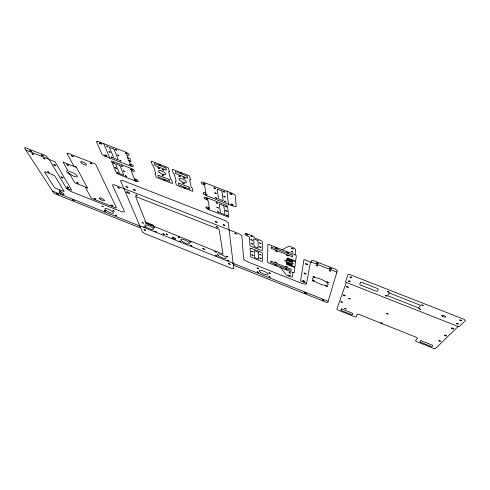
<?xml version="1.0" encoding="UTF-8"?>
<svg xmlns="http://www.w3.org/2000/svg" width="490" height="490" viewBox="0 0 490 490"><rect width="100%" height="100%" fill="white"/><g stroke="black" fill="none" stroke-linecap="round" stroke-linejoin="round"><path stroke-width="0.73" d="M167.745 234.728L165.994 233.883L167.684 234.771M49.202 159.507L66.346 188.123L71.712 190.255L55.015 161.786L49.202 159.507C47.279 158.68 47.261 155.881 44.945 155.397L25.541 147.79L24.5 147.968L53.631 192.882L55.094 193.838L138.927 227.366L139.901 227.378L139.209 225.706L139.785 225.798L232.444 263.026L233.154 263.596L233.755 268.6L231.66 268.434L144.82 233.62L142.388 231.99L139.981 226.331L140.501 226.3M286.815 261.856L286.589 264.3L293.884 267.179A1.06 0.306 22.9 0 1 294.827 267.889L294.227 272.654L292.965 272.556L268.771 262.965L267.577 262.095L267.858 244.541L269.157 244.59L295.109 254.769L296.364 255.725L295.623 261.09L287.171 257.954L286.938 260.478L291.14 262.132A2.26 0.662 23 0 1 293.161 263.644A2.26 0.662 23 0 1 290.987 263.504L286.815 261.856A2.26 0.662 23.1 0 1 284.782 260.343A2.26 0.662 23.1 0 1 286.938 260.478M292.965 272.556L292.475 276.568A3.228 0.9 23 0 1 289.382 276.366L286.374 275.172L280.837 267.748M295.109 254.769L295.691 249.992A3.583 1.109 23 0 0 292.499 247.462L289.125 246.145L282.093 249.667M306.569 283.367L310.507 262.052L303.978 259.48L300.584 280.99L306.569 283.367A5.69 1.574 22.7 0 1 300.303 282.785L249.514 262.573A5.598 1.544 23.9 0 1 243.579 258.328L241.84 235.739L239.224 233.81L228.463 229.718L229.057 229.455L228.248 222.717L225.535 220.708L122.518 180.467L120.516 180.614L123.719 188.129L124.595 188.962L114.293 184.785L112.382 184.914L124.221 210.878A5.488 1.439 26.7 0 1 119.774 210.945L72.961 192.313A5.488 1.39 27.6 0 1 66.346 188.123M310.507 262.052L311.303 262.162L311.64 260.527L313.6 260.674L335.748 269.353L337.359 270.609L327.773 302.508L326.383 302.342L235.237 265.886L233.951 264.986L233.681 263.418L232.462 262.977M346.295 282.43L336.832 309.172L338.223 310.188L354.331 316.644L356.052 316.871L357.296 314.188L359.054 314.415L379.303 322.512A4.324 1.133 21.1 0 0 383.744 324.282L416.255 337.285L417.554 338.284L415.483 340.679L416.763 341.659L433.442 348.341L435.377 348.647L458.101 326.463L459.234 326.61L465.5 320.527L464.085 319.333L350.068 274.657L348.084 274.51L345.524 281.83L346.295 282.43L458.101 326.463M135.859 181.282L116.681 173.491L111.383 161.118L112.075 161.039L131.02 168.37A3.197 0.992 27.3 0 1 133.948 170.202A3.197 0.992 27.3 0 1 133.874 171.396L131.155 170.667L134.156 178.513L135.007 178.844A3.093 0.937 27 0 1 137.096 179.965L137.629 180.393A3.093 0.937 27 0 1 135.944 181.318L135.859 181.275M76.409 167.353L63.057 162.123L67.841 170.581L67.436 170.563A7.093 1.917 27.9 0 0 69.727 174.599L70.327 174.979L74.774 182.837L87.379 187.823M25.884 150.099L48.302 158.895M124.619 188.84L228.346 229.541M311.34 262.107L336.906 272.134M287.128 258.377L295.488 261.825L294.956 266.885L286.625 263.896M287.048 259.29L292.536 261.452L292.469 262.009L286.993 259.847M286.754 262.469L292.175 264.606L292.114 265.151L286.705 263.014M52.491 191.118L139.215 225.774M233.785 263.565L328.147 301.27M103.653 143.613L109.84 158.05M124.037 188.877L139.748 225.78M229.136 230.122L233.087 263.075M226.986 191.302L228.438 204.226M164.383 234.373L162.931 233.73L164.383 234.373M165.106 180.387C163.256 180.835 163.397 178.519 165.106 180.387M270.854 261.109L270.817 262.444L291.078 270.468L291.225 269.169L270.854 261.109M271.264 246.942L271.221 248.424L292.61 256.827L292.775 255.382L271.264 246.942M151.049 224.794L152.151 225.339L151.085 224.769M380.975 322.843L382.402 323.412L380.975 322.843M178.182 236.927L179.505 237.564L178.182 236.927M329.17 270.462L330.732 271.111L329.17 270.462M182.66 183.015L184.289 183.817L182.66 183.015M179.456 241.105L180.761 241.729L179.456 241.105M183.75 187.517L185.361 188.307L183.75 187.517M387.437 291.519L389.066 292.156L387.437 291.519M386.659 313.471L388.16 314.072L386.659 313.471M316.068 265.311L317.618 265.966L316.068 265.311M67.008 186.88L68.919 187.903L67.008 186.88M189.673 241.509L191.002 242.146L189.673 241.509M190.782 245.625L192.086 246.256L190.831 245.594M344.776 308.363L346.173 308.945L344.776 308.363M202.78 248.571L204.532 249.416L202.78 248.571M215.422 197.666L217.046 198.462L215.422 197.666M216.176 202.664L217.774 203.448L216.176 202.664M216.868 207.252L218.442 208.023L216.868 207.252M418.827 308.627L420.451 309.264L418.827 308.627M217.542 211.711L219.091 212.47L217.542 211.711M421.596 304.921L423.25 305.57L421.596 304.921M216.151 226.607L217.946 227.483L216.151 226.607M224.359 201.114L225.988 201.917L224.359 201.114M224.977 206.07L226.576 206.854L224.977 206.07M225.541 210.62L227.121 211.392L225.541 210.62M215.643 255.553L216.948 256.184L215.643 255.553M226.086 215.043L227.642 215.802L226.086 215.043M157.945 167.758L159.575 168.621L157.945 167.758M259.504 246.77L260.98 247.462L259.504 246.77M259.731 257.936L261.146 258.598L259.731 257.936M117.876 187.4L119.303 188.172L117.876 187.4M385.275 295.415L386.861 296.07L385.275 295.415M226.594 256.221L227.924 256.864L226.594 256.221M227.152 260.153L228.463 260.784L227.152 260.153M228.469 263.516L230.196 264.349L228.469 263.516M304.608 292.702L306.556 293.584L304.608 292.702M71.46 155.673L73.273 156.708L71.46 155.673M438.777 340.703C440.602 342.675 441.753 340.617 438.777 340.703M72.208 199.712L74.015 200.698L72.208 199.712M32.028 153.664L33.43 154.479L32.028 153.664M246.654 234.385L247.903 234.992L246.715 234.355M61.103 176.915L63.045 178.011L61.103 176.915M250.941 236.064L252.185 236.67L251.003 236.033M250.972 239.561L252.454 240.278L250.972 239.561M341.273 309.086L340.93 309.999A1.243 0.325 21.9 0 0 341.971 310.764L351.214 314.47A1.25 0.325 21.7 0 0 352.5 314.635L352.898 313.735A1.256 0.331 21.7 0 0 351.863 312.969L342.553 309.245A1.25 0.325 21.9 0 0 341.273 309.086M56.424 193.391L58.224 194.395L56.424 193.391M251.15 243.469L252.607 244.179L251.15 243.469M47.787 171.702L49.129 172.468L47.787 171.702M285.664 266.229L287.097 266.903L285.664 266.229M251.554 251.162L252.975 251.848L251.554 251.162M251.719 254.751L253.116 255.431L251.719 254.751M360.426 282.454L359.734 284.133A1.899 0.564 21.3 0 0 361.277 285.345L375.426 290.907A1.911 0.564 21 0 0 377.453 291.097L378.28 289.461A1.923 0.576 21 0 0 376.749 288.243L362.429 282.626A1.911 0.57 21.3 0 0 360.426 282.454M214.914 251.554L216.231 252.215L214.914 251.554M257.134 271.772L258.469 272.36L257.134 271.772M43.537 158.178L44.933 158.999L43.537 158.178M59.651 190.665L60.913 191.376L59.651 190.665M275.564 250.813L277.064 251.468L275.564 250.813M234.839 233.35L236.321 234.03L234.839 233.35M29.859 150.399L31.574 151.422L29.859 150.399M274.933 264.68L276.36 265.304L274.933 264.68M268.875 276.458L270.223 277.052L268.875 276.458M143.882 226.858L145.163 227.495L143.882 226.858M76.857 182.452C78.18 184.405 79.496 182.739 76.857 182.452M286.913 252.252L288.439 252.92L286.913 252.252M389.176 293.002L387.645 295.715L418.613 307.892L420.536 305.307L389.176 293.002M286.656 255.168L288.163 255.829L286.656 255.168M90.411 163.041C91.667 165.112 93.137 163.274 90.411 163.041M291.605 248.32L293.167 249L291.605 248.32M291.287 251.346L292.83 252.019L291.287 251.346M285.443 268.845L286.871 269.469L285.443 268.845M106.661 146.112C107.696 148.029 109.141 146.271 106.661 146.112M41.466 154.95L43.212 155.912L41.466 154.95M66.903 164.622C68.239 166.741 69.727 164.928 66.903 164.622M109.013 151.655C110.029 153.529 111.451 151.82 109.013 151.655M289.069 272.544L290.484 273.163L289.069 272.544M288.806 275.049L290.209 275.668L288.806 275.049M115.444 149.487C116.461 151.404 117.943 149.646 115.444 149.487M111.291 157.039C112.296 158.864 113.686 157.21 111.291 157.039M268.967 272.734L270.327 273.346L268.967 272.734M117.667 154.993C118.666 156.861 120.117 155.159 117.667 154.993M112.89 162.576L114.433 163.409L112.89 162.576M313.141 276.372L314.605 277.009L313.141 276.372M119.823 160.334C120.81 162.153 122.237 160.506 119.823 160.334M115.046 167.635L116.565 168.456L115.046 167.635M94.166 198.303L95.771 199.148L94.166 198.303M121.287 165.828L122.825 166.661L121.287 165.828M127.29 157.804L128.625 158.527L127.29 157.804M117.135 172.554L118.635 173.362L117.135 172.554M128.111 159.954L129.434 160.671L128.111 159.954M123.321 170.851L124.84 171.672L123.321 170.851M275.711 247.842L277.218 248.534L275.711 247.842M312.283 280.525L313.716 281.156L312.283 280.525M125.299 175.732L126.8 176.541L125.299 175.732M101.865 206.1L103.145 206.774L101.865 206.1M104.241 210.669L105.503 211.331L104.241 210.669M110.948 204.973L112.547 205.818L110.948 204.973M259.48 242.875L260.962 243.573L259.48 242.875M112.976 210.529L114.262 211.202L112.976 210.529M325.801 285.884L327.24 286.515L325.801 285.884M259.706 254.359L261.127 255.027L259.706 254.359M326.904 281.811L328.367 282.454L326.904 281.811M420.702 340.869L419.997 341.659A1.292 0.331 20.3 0 0 420.953 342.394L430.52 346.228A1.299 0.331 20.2 0 0 431.972 346.454L432.737 345.683A1.305 0.331 20.1 0 0 431.782 344.942L422.141 341.083A1.299 0.331 20.3 0 0 420.702 340.869M115.199 215.043L116.461 215.704L115.199 215.043M257.048 267.975L258.389 268.6L257.048 267.975M135.816 194.977C136.918 196.857 138.462 195.228 135.816 194.977M322.322 299.751C323.694 301.626 325.195 299.886 322.322 299.751M162.588 169.491C163.482 171.371 165.148 169.663 162.588 169.491M162.196 175.04C163.078 176.859 164.701 175.218 162.196 175.04M275.074 262.009L276.489 262.677L275.074 262.009M340.875 301.601C342.228 303.531 343.876 301.73 340.875 301.601M348.721 298.343L350.148 298.974L348.721 298.343M142.1 222.491L143.38 223.164L142.1 222.491M147.41 223.305L148.482 223.869L147.41 223.305M144.023 229.663L145.683 230.533L144.023 229.663M153.407 226.999L154.687 227.672L153.407 226.999M155.042 231.298L156.304 231.96L155.042 231.298M203.877 192.729L203.454 192.809A3.265 1.066 25.5 0 0 206.37 195.688L234.428 206.541L236.211 206.504L235.218 195.24L233.228 193.697L204.018 182.482A3.375 1.139 25.7 0 0 201.329 182.225A3.375 1.139 25.7 0 0 202.26 183.946L204.495 185.171L205.923 193.17A3.265 1.066 25.5 0 0 203.877 192.729M97.767 141.353L96.365 141.573L102.055 154.338L104.174 155.857L130.977 166.22A3.246 1.023 27.4 0 0 132.704 165.161L132.141 164.701A3.246 1.023 27.4 0 0 129.954 163.513L129.115 161.296A1.011 0.319 27.5 0 1 129.85 161.216L130.297 161.394A1.011 0.325 27.5 0 0 131.032 161.308L130.15 158.956A1.017 0.325 27.6 0 0 129.09 158.172L128.637 158A1.023 0.331 27.6 0 1 127.572 157.217L126.702 154.926L128.637 155.306A3.357 1.09 27.8 0 0 128.692 153.983A3.357 1.09 27.8 0 0 125.612 152.041L97.767 141.353M206.504 206.982L206.094 207.043A3.118 0.974 25.3 0 0 208.869 209.726L228.757 217.15L227.464 206.057L226.509 205.335L206.719 197.672A3.216 1.041 25.4 0 0 204.146 197.384A3.216 1.041 25.4 0 0 205.028 198.964L208.054 200.471L209.334 207.766L208.458 207.429A3.118 0.974 25.3 0 0 206.504 206.982M67.871 153.241L66.965 153.37L73.825 166.049L76.207 166.98L87.557 188.154L85.315 187.266L90.975 197.721L92.31 198.621L115.573 207.87L116.455 207.852L95.85 164.615L94.319 163.538L67.871 153.241M169.405 171.678L168.597 171.745L170.643 179.187L171.659 179.94L172.56 183.236A1.096 0.349 26.4 0 1 171.782 183.321L157.082 177.637A1.09 0.349 26.8 0 1 156.059 176.853L154.999 173.509L155.765 173.448L153.401 165.902L152.347 165.124L151.214 161.541A1.145 0.38 27.1 0 1 151.992 161.418L167.378 167.323A1.145 0.38 26.8 0 1 168.444 168.15L169.405 171.678M190.426 179.763L189.587 179.818L191.186 187.119L192.19 187.866L192.889 191.1A1.096 0.355 25.9 0 1 192.08 191.174L177.239 185.434A1.096 0.349 26.2 0 1 176.235 184.657L175.371 181.374L176.173 181.325L174.244 173.919L173.203 173.142L172.278 169.626A1.145 0.386 26.6 0 1 173.093 169.516L188.632 175.475A1.145 0.386 26.2 0 1 189.679 176.302L190.426 179.763M245.913 233.387L245.11 233.381L245.202 234.777L249.502 237.215L249.918 245.502L251.18 246.427L261.109 250.341L262.352 250.402L262.309 241.503L261.017 240.535L255.051 238.195L252.956 236.143L245.913 233.387M153.548 226.098L145.536 223.011L222.987 254.108L219.165 229.345L135.54 196.466L145.536 221.462L144.905 221.431L145.077 221.866L152.788 224.935L153.548 226.098M251.327 248.35L250.114 248.295L250.531 256.601L251.738 257.471L261.262 261.25L262.456 261.329L262.42 253.152L261.182 252.24L251.327 248.35M165.883 167.941L154.264 163.482L154.938 165.645L166.484 170.079L165.883 167.941M187.039 176.063L175.31 171.561L175.855 173.687L187.511 178.164L187.039 176.063M113.925 149.07L109.399 147.331L113.943 158.221L118.341 159.924L113.925 149.07M221.933 190.91L217.18 189.085L218.583 198.971L223.189 200.747L221.933 190.91M169.093 179.401L157.847 175.059L158.478 177.08L169.65 181.404L169.093 179.401M189.563 187.309L178.219 182.923L178.721 184.914L190.004 189.275L189.563 187.309M119.823 165.418L115.499 163.746L119.67 173.687L123.878 175.328L119.823 165.418M223.82 205.708L219.287 203.95L220.561 212.966L224.971 214.681L223.82 205.708M258.034 240.59L253.765 238.912L254.028 246.409L258.187 248.044L258.034 240.59M258.328 252.234L254.237 250.623L254.475 257.501L258.463 259.081L258.328 252.234M52.987 174.912L45.662 172.014A1.684 0.429 28.2 0 0 44.633 172.125L54.218 187.204A1.519 0.374 27.8 0 0 56.013 188.387L63.008 191.174A1.446 0.361 27.6 0 0 64.031 191.112L54.874 176.173A1.513 0.392 28.1 0 0 52.987 174.912M126.873 192.411A1.795 0.515 26.9 0 0 129.636 193.501A1.795 0.515 26.9 0 0 127.829 191.921A1.795 0.515 26.9 0 0 126.873 192.411M105.92 210.333A4.845 1.237 26.8 0 0 113.325 213.297A4.845 1.237 26.8 0 0 108.327 209.199A4.845 1.237 26.8 0 0 105.92 210.333M218.448 255.805A4.906 1.311 24.5 0 0 226.031 258.408A4.906 1.311 24.5 0 0 220.714 254.377A4.906 1.311 24.5 0 0 218.448 255.805M145.781 226.588A4.851 1.262 26 0 0 153.309 229.608A4.851 1.262 26 0 0 148.593 225.602A4.851 1.262 26 0 0 145.781 226.588M182.36 241.484A4.869 1.286 25.3 0 0 189.557 243.738A4.869 1.286 25.3 0 0 183.621 239.616A4.869 1.286 25.3 0 0 182.36 241.484M59.866 192.876A2.811 0.692 27.6 0 0 64.067 194.555A2.811 0.692 27.6 0 0 60.981 192.123A2.811 0.692 27.6 0 0 59.866 192.876M442.323 316.228A2.089 0.6 19.5 0 0 445.594 316.95A2.089 0.6 19.5 0 0 443.076 315.401A2.089 0.6 19.5 0 0 442.323 316.228M133.807 189.912A1.103 0.319 26.9 0 0 135.448 190.475A1.103 0.319 26.9 0 0 134.187 189.483A1.103 0.319 26.9 0 0 133.807 189.912M215.563 221.982A1.109 0.337 24.9 0 0 217.235 222.472A1.109 0.337 24.9 0 0 215.918 221.505A1.109 0.337 24.9 0 0 215.563 221.982M126.2 186.892A1.103 0.319 27 0 0 127.89 187.554A1.103 0.319 27 0 0 126.781 186.58A1.103 0.319 27 0 0 126.2 186.892M223.391 225.045A1.115 0.337 24.7 0 0 225.069 225.541A1.115 0.337 24.7 0 0 223.758 224.579A1.115 0.337 24.7 0 0 223.391 225.045M305.821 264.104A1.201 0.361 22.6 0 0 307.72 264.68A1.201 0.361 22.6 0 0 306.434 263.7A1.201 0.361 22.6 0 0 305.821 264.104M304.223 273.469A1.158 0.331 22.7 0 0 306.06 274.057A1.158 0.331 22.7 0 0 304.866 273.132A1.158 0.331 22.7 0 0 304.223 273.469M302.992 280.997A1.121 0.312 22.7 0 0 304.756 281.548A1.121 0.312 22.7 0 0 303.549 280.654A1.121 0.312 22.7 0 0 302.992 280.997M53.931 164.916A1.164 0.312 28.3 0 0 55.707 165.7A1.164 0.312 28.3 0 0 54.598 164.677A1.164 0.312 28.3 0 0 53.931 164.916M316.632 263.277A1.041 0.319 22.4 0 0 318.267 263.743A1.041 0.319 22.4 0 0 317.122 262.891A1.041 0.319 22.4 0 0 316.632 263.277M329.825 268.44A1.047 0.319 22.1 0 0 331.491 268.943A1.047 0.319 22.1 0 0 330.401 268.097A1.047 0.319 22.1 0 0 329.825 268.44M260.398 272.281A4.967 1.341 23.6 0 0 268.079 274.712A4.967 1.341 23.6 0 0 262.505 270.701A4.967 1.341 23.6 0 0 260.398 272.281M314.237 280.923A8.453 2.407 22.3 0 0 327.651 285.119A8.453 2.407 22.3 0 0 318.843 278.424A8.453 2.407 22.3 0 0 314.237 280.923M460.03 320.362A1.115 0.325 19.1 0 0 461.794 320.754A1.115 0.325 19.1 0 0 460.471 319.933A1.115 0.325 19.1 0 0 460.03 320.362M456.625 323.682A1.096 0.312 19.2 0 0 458.377 324.117A1.096 0.312 19.2 0 0 457.164 323.314A1.096 0.312 19.2 0 0 456.625 323.682M350.301 277.303A1.054 0.319 21.6 0 0 351.887 277.652A1.054 0.319 21.6 0 0 350.558 276.813A1.054 0.319 21.6 0 0 350.301 277.303M348.696 281.187A1.035 0.306 21.6 0 0 350.356 281.695A1.035 0.306 21.6 0 0 349.309 280.874A1.035 0.306 21.6 0 0 348.696 281.187M444.742 335.497A1.213 0.325 19.7 0 0 446.635 335.944A1.213 0.325 19.7 0 0 445.183 335.062A1.213 0.325 19.7 0 0 444.742 335.497M451.841 328.49A1.262 0.349 19.4 0 0 453.783 328.894A1.262 0.349 19.4 0 0 452.203 327.975A1.262 0.349 19.4 0 0 451.841 328.49M343.588 295.323A1.151 0.319 21.8 0 0 345.358 295.789A1.151 0.319 21.8 0 0 343.98 294.888A1.151 0.319 21.8 0 0 343.588 295.323M346.516 286.84A1.194 0.343 21.7 0 0 348.427 287.428A1.194 0.343 21.7 0 0 347.214 286.491A1.194 0.343 21.7 0 0 346.516 286.84M69.537 173.638A4.967 1.341 27.9 0 0 77.089 176.804A4.967 1.341 27.9 0 0 72.122 172.425A4.967 1.341 27.9 0 0 69.537 173.638M81.438 163.023A3.289 0.949 28.1 0 0 86.387 164.959A3.289 0.949 28.1 0 0 82.883 161.951A3.289 0.949 28.1 0 0 81.438 163.023M100.095 199.105A2.934 0.772 27.1 0 0 104.486 200.759A2.934 0.772 27.1 0 0 101.222 198.193A2.934 0.772 27.1 0 0 100.095 199.105M231.237 204.63A1.262 0.417 24.8 0 0 233.148 205.169A1.262 0.417 24.8 0 0 231.678 204.042A1.262 0.417 24.8 0 0 231.237 204.63M230.129 193.918A1.305 0.447 25 0 0 232.107 194.463A1.305 0.447 25 0 0 230.582 193.281A1.305 0.447 25 0 0 230.129 193.918M224.022 196.698A0.919 0.306 25.1 0 0 225.412 197.09A0.919 0.306 25.1 0 0 224.328 196.257A0.919 0.306 25.1 0 0 224.022 196.698M223.403 191.725A0.937 0.319 25.2 0 0 224.818 192.111A0.937 0.319 25.2 0 0 223.716 191.259A0.937 0.319 25.2 0 0 223.403 191.725M214.951 193.207A0.919 0.306 25.3 0 0 216.335 193.593A0.919 0.306 25.3 0 0 215.245 192.76A0.919 0.306 25.3 0 0 214.951 193.207M214.197 188.185A0.937 0.319 25.4 0 0 215.6 188.57A0.937 0.319 25.4 0 0 214.491 187.719A0.937 0.319 25.4 0 0 214.197 188.185M203.577 183.873A1.139 0.386 25.7 0 0 205.279 184.332A1.139 0.386 25.7 0 0 203.914 183.291A1.139 0.386 25.7 0 0 203.577 183.873M205.488 194.463A1.103 0.361 25.5 0 0 207.135 194.922A1.103 0.361 25.5 0 0 205.812 193.924A1.103 0.361 25.5 0 0 205.488 194.463M206.29 198.922A1.09 0.349 25.4 0 0 207.919 199.381A1.09 0.349 25.4 0 0 206.615 198.407A1.09 0.349 25.4 0 0 206.29 198.922M208.03 208.593A1.054 0.331 25.3 0 0 209.61 209.046A1.054 0.331 25.3 0 0 208.348 208.109A1.054 0.331 25.3 0 0 208.03 208.593M180.265 172.823A0.937 0.312 26.4 0 0 181.729 173.387A0.937 0.312 26.4 0 0 180.859 172.529A0.937 0.312 26.4 0 0 180.265 172.823M183.603 177.913A0.925 0.306 26.2 0 0 185.055 178.47A0.925 0.306 26.2 0 0 184.197 177.631A0.925 0.306 26.2 0 0 183.603 177.913M179.052 176.21A0.925 0.306 26.4 0 0 180.455 176.651A0.925 0.306 26.4 0 0 179.414 175.794A0.925 0.306 26.4 0 0 179.052 176.21M179.793 180.155A4.073 1.341 26.2 0 0 186.169 182.623A4.073 1.341 26.2 0 0 182.421 178.948A4.073 1.341 26.2 0 0 179.793 180.155M159.183 172.204A4.067 1.323 26.8 0 0 165.498 174.654A4.067 1.323 26.8 0 0 161.627 170.943A4.067 1.323 26.8 0 0 159.183 172.204M159.128 164.714A0.937 0.312 27 0 0 160.579 165.271A0.937 0.312 27 0 0 159.685 164.407A0.937 0.312 27 0 0 159.128 164.714M134.75 179.977A1.047 0.319 27 0 0 136.361 180.608A1.047 0.319 27 0 0 135.32 179.665A1.047 0.319 27 0 0 134.75 179.977M130.775 169.589A1.084 0.337 27.3 0 0 132.435 170.238A1.084 0.337 27.3 0 0 131.357 169.246A1.084 0.337 27.3 0 0 130.775 169.589M99.721 143.38A1.292 0.41 28.4 0 0 101.675 144.133A1.292 0.41 28.4 0 0 100.328 142.909A1.292 0.41 28.4 0 0 99.721 143.38M105.013 155.434A1.25 0.386 28 0 0 106.906 156.169A1.25 0.386 28 0 0 105.613 155.005A1.25 0.386 28 0 0 105.013 155.434M125.379 153.395A1.139 0.367 27.8 0 0 127.118 154.062A1.139 0.367 27.8 0 0 125.973 153.003A1.139 0.367 27.8 0 0 125.379 153.395M129.709 164.775A1.096 0.343 27.4 0 0 131.394 165.424A1.096 0.343 27.4 0 0 130.291 164.413A1.096 0.343 27.4 0 0 129.709 164.775M172.847 238.171A2.015 0.527 25.5 0 0 175.8 239.089A2.015 0.527 25.5 0 0 173.313 237.374A2.015 0.527 25.5 0 0 172.847 238.171"/></g></svg>
